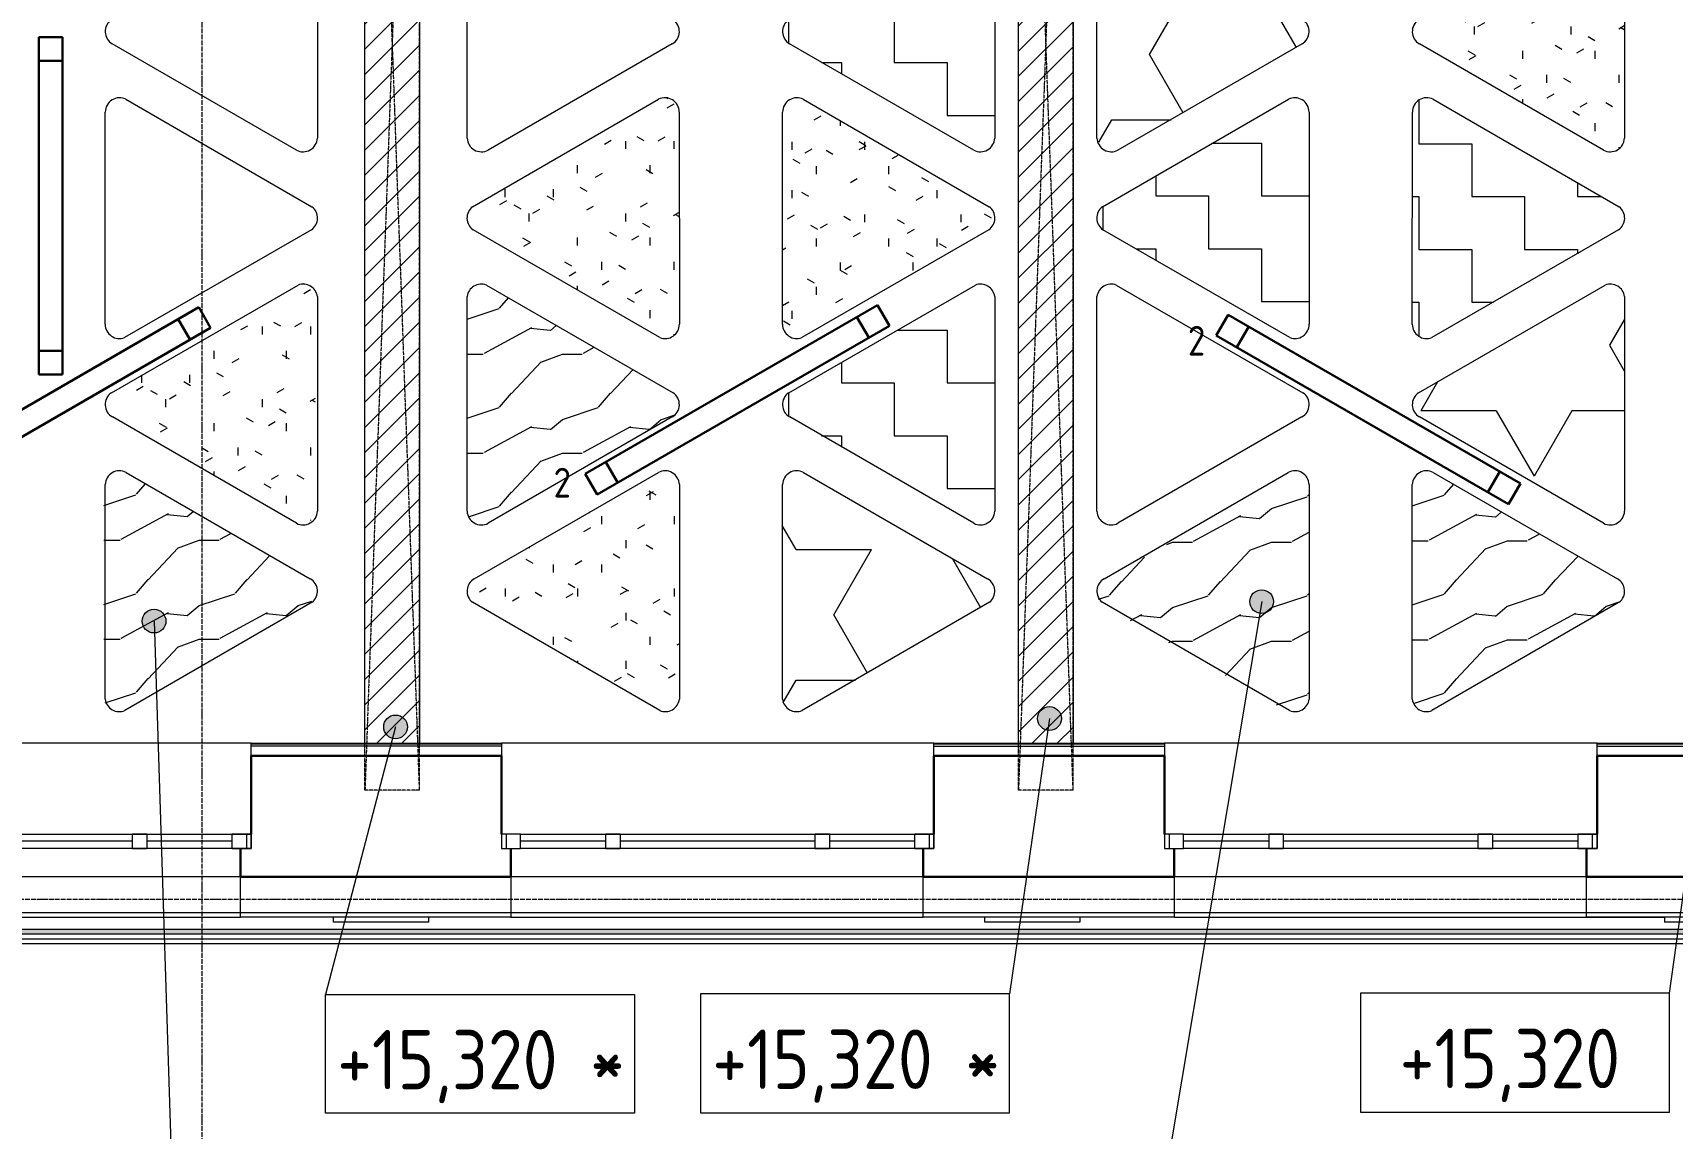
# Model space of a CAD drawing. Header units: millimetres. Extents: x -10051 to 73829, y -4843 to 44223.
# Drawn here: x 17337 to 24235, y 831 to 5440 of the extents above; entities that cross this region are included whole.
import ezdxf

# ---------------------------------------------------------------- set-up
doc = ezdxf.new("R2010")
doc.units = ezdxf.units.MM
doc.linetypes.add('ADSK_Линия сетки', pattern=[25, 20, -2.5, 0, -2.5])
doc.linetypes.add('ADSK_Штрихпунктирная 2 точки_ш15 п1_5 п1_5 п1_5', pattern=[19.5, 15, -1.5, 0, -1.5, 0, -1.5])
for name, color, linetype, lineweight in [('_ Окна', 7, 'Continuous', 9), ('Аннотация', 7, 'Continuous', 20), ('Окна', 7, 'Continuous', 9), ('Оси', 7, 'Continuous', 9), ('Отметки', 7, 'Continuous', 9), ('Потолки', 7, 'Continuous', 9), ('Потолки штриховка', 7, 'Continuous', 9), ('Стены наружные', 7, 'Continuous', 18), ('Стены несущие', 7, 'Continuous', 30), ('Стены отделка', 7, 'Continuous', 30), ('Стены штриховка', 7, 'Continuous', 9), ('Стены штриховка поверхности', 7, 'Continuous', 18)]:
    doc.layers.add(name, color=color, linetype=linetype, lineweight=lineweight)
doc.layers.add('Линии', color=7, linetype='Continuous', lineweight=9, true_color=0x00a600)
doc.styles.add('GOST Common_2', font='GOST_Common.ttf', dxfattribs={"width": 0.9, "height": 250})
doc.styles.add('GOST Common_4', font='GOST_Common.ttf', dxfattribs={"width": 0.9, "height": 200})

# ---------------------------------------------------------------- blocks, each defined once
blk = doc.blocks.new('окно трехпол с фрамугой - 1800 и 1820х2300_h___нов_ ок15_ С ПРИВОДОМ-V3-План потолков 4-го этажа')
at = {"layer": '_ Окна', "lineweight": 18}
for p, q in [((-910, 75), (-910, 135)), ((-910, 135), (-830, 135)), ((-830, 75), (-910, 75)), ((-830, 135), (-830, 75)), ((-470, 75), (-470, 135)), ((-470, 135), (-410, 135)), ((-410, 75), (-470, 75)), ((-410, 135), (-410, 75)), ((410, 75), (410, 135)), ((410, 135), (470, 135)), ((470, 75), (410, 75)), ((470, 135), (470, 75)), ((830, 135), (830, 75)), ((910, 135), (830, 135)), ((830, 75), (910, 75)), ((910, 75), (910, 135))]:
    blk.add_line(p, q, dxfattribs=at)
at = {"layer": '_ Окна'}
for p, q in [((-890, 75), (-890, 135)), ((-830, 105), (-470, 105)), ((-410, 105), (410, 105)), ((470, 105), (830, 105)), ((890, 75), (890, 135))]:
    blk.add_line(p, q, dxfattribs=at)
at = {"layer": 'Окна'}
for p, q in [((-910, 135), (-910, 75)), ((-830, 135), (-910, 135)), ((-910, 75), (-830, 75)), ((-830, 135), (-470, 135)), ((-470, 75), (-830, 75)), ((-410, 135), (-470, 135)), ((-470, 75), (-410, 75)), ((-410, 135), (410, 135)), ((410, 75), (-410, 75)), ((470, 135), (410, 135)), ((410, 75), (470, 75)), ((470, 135), (830, 135)), ((830, 75), (470, 75)), ((910, 135), (830, 135)), ((830, 75), (910, 75)), ((910, 75), (910, 135))]:
    blk.add_line(p, q, dxfattribs=at)
blk = doc.blocks.new('окно трехпол с фрамугой - 1800 и 1820х2300_h___нов_ ок15_ С ПРИВОДОМ-V4-План потолков 4-го этажа')
at = {"layer": '_ Окна', "lineweight": 18}
for p, q in [((-910, 75), (-910, 135)), ((-910, 135), (-830, 135)), ((-830, 75), (-910, 75)), ((-830, 135), (-830, 75)), ((-470, 75), (-470, 135)), ((-470, 135), (-410, 135)), ((-410, 75), (-470, 75)), ((-410, 135), (-410, 75)), ((410, 75), (410, 135)), ((410, 135), (470, 135)), ((470, 75), (410, 75)), ((470, 135), (470, 75)), ((830, 135), (830, 75)), ((910, 135), (830, 135)), ((830, 75), (910, 75)), ((910, 75), (910, 135))]:
    blk.add_line(p, q, dxfattribs=at)
at = {"layer": '_ Окна'}
for p, q in [((-890, 75), (-890, 135)), ((-830, 105), (-470, 105)), ((-410, 105), (410, 105)), ((470, 105), (830, 105)), ((890, 75), (890, 135))]:
    blk.add_line(p, q, dxfattribs=at)
at = {"layer": 'Окна'}
for p, q in [((-910, 135), (-910, 75)), ((-830, 135), (-910, 135)), ((-910, 75), (-830, 75)), ((-830, 135), (-470, 135)), ((-470, 75), (-830, 75)), ((-410, 135), (-470, 135)), ((-470, 75), (-410, 75)), ((-410, 135), (410, 135)), ((410, 75), (-410, 75)), ((470, 135), (410, 135)), ((410, 75), (470, 75)), ((470, 135), (830, 135)), ((830, 75), (470, 75)), ((910, 135), (830, 135)), ((830, 75), (910, 75)), ((910, 75), (910, 135))]:
    blk.add_line(p, q, dxfattribs=at)
blk = doc.blocks.new('окно трехпол с фрамугой - 1800 и 1820х2300_h___нов_ ок15_ С ПРИВОДОМ-V9-План потолков 4-го этажа')
at = {"layer": '_ Окна', "lineweight": 18}
for p, q in [((-910, 75), (-910, 135)), ((-910, 135), (-830, 135)), ((-830, 75), (-910, 75)), ((-830, 135), (-830, 75)), ((-470, 75), (-470, 135)), ((-470, 135), (-410, 135)), ((-410, 75), (-470, 75)), ((-410, 135), (-410, 75)), ((410, 75), (410, 135)), ((410, 135), (470, 135)), ((470, 75), (410, 75)), ((470, 135), (470, 75)), ((830, 135), (830, 75)), ((910, 135), (830, 135)), ((830, 75), (910, 75)), ((910, 75), (910, 135))]:
    blk.add_line(p, q, dxfattribs=at)
at = {"layer": '_ Окна'}
for p, q in [((-890, 75), (-890, 135)), ((-830, 105), (-470, 105)), ((-410, 105), (410, 105)), ((470, 105), (830, 105)), ((890, 75), (890, 135))]:
    blk.add_line(p, q, dxfattribs=at)
at = {"layer": 'Окна'}
for p, q in [((-910, 135), (-910, 75)), ((-830, 135), (-910, 135)), ((-910, 75), (-830, 75)), ((-830, 135), (-470, 135)), ((-470, 75), (-830, 75)), ((-410, 135), (-470, 135)), ((-470, 75), (-410, 75)), ((-410, 135), (410, 135)), ((410, 75), (-410, 75)), ((470, 135), (410, 135)), ((410, 75), (470, 75)), ((470, 135), (830, 135)), ((830, 75), (470, 75)), ((910, 135), (830, 135)), ((830, 75), (910, 75)), ((910, 75), (910, 135))]:
    blk.add_line(p, q, dxfattribs=at)
blk = doc.blocks.new('Высотные отметки - Рамка-12095-План потолков 4-го этажа')
at = {"layer": 'Аннотация'}
for p, q in [((-6.5, 0), (-6.5, 5)), ((-6.5, 5), (6.5, 5)), ((6.5, 5), (6.5, 0)), ((6.5, 0), (-6.5, 0))]:
    blk.add_line(p, q, dxfattribs=at)

msp = doc.modelspace()

# ---------------------------------------------------------------- hatches: boundary and pattern name
at = {"layer": 'Отметки'}
h = msp.add_hatch(color=256, dxfattribs=at)
edge = h.paths.add_edge_path()
edge.add_arc((22508.019, 3046.353), 50, 0, 360)
h = msp.add_hatch(color=256, dxfattribs=at)
edge = h.paths.add_edge_path()
edge.add_arc((17847.385, 2964.448), 50, 0, 360)
h = msp.add_hatch(color=256, dxfattribs=at)
edge = h.paths.add_edge_path()
edge.add_arc((18863.776, 2519.223), 50, 0, 360)
h = msp.add_hatch(color=256, dxfattribs=at)
edge = h.paths.add_edge_path()
edge.add_arc((21615.283, 2554.539), 50, 0, 360)
at = {"layer": 'Потолки штриховка', "lineweight": 18, "true_color": 0x787878}
h = msp.add_hatch(dxfattribs=at)
h.set_pattern_fill('FP_47', color=8, style=0, pattern_type=2)
h.set_pattern_definition([(45, (0, 0), (-53.03301, 53.03301), [])])
h.paths.add_polyline_path([(32890.5, 2450.232), (32890.5, 6647.262), (32734.835, 6647.262), (32735.232, 2450.232), (32886.9, 2450.232)])
h.paths.add_polyline_path([(32892.5, 2448.232), (32890.5, 2450.232), (32890.5, 2448.232)])
h.paths.add_polyline_path([(30046.961, 2450.232), (30114.835, 2450.232), (30114.835, 8393.238), (29884.835, 8393.238), (29885.299, 2450.232)])
h.paths.add_polyline_path([(27134.835, 2450.232), (27364.835, 2450.232), (27364.835, 8230.781), (27134.835, 8230.781), (27134.835, 2477.583)])
h.paths.add_polyline_path([(24514.835, 2450.232), (24514.835, 8393.238), (24284.835, 8393.238), (24284.835, 2450.232), (24514.372, 2450.232)])
h.paths.add_polyline_path([(21485.312, 2450.232), (21714.835, 2450.232), (21714.359, 8220.788), (21484.835, 8220.788), (21484.835, 2450.232)])
h.paths.add_polyline_path([(18735.299, 2450.232), (18964.835, 2450.232), (18964.835, 8393.238), (18734.835, 8393.238), (18734.835, 2450.232)])
h.paths.add_polyline_path([(32892.5, 6647.262), (32892.5, 6649.262), (32890.5, 6647.262)])
h.paths.add_polyline_path([(32891.847, 6759.262), (32902.5, 6759.262), (32902.5, 7509.262), (32734.835, 7509.262), (32734.835, 6759.262), (32877.703, 6759.262)])
at = {"layer": 'Потолки штриховка', "lineweight": 18}
h = msp.add_hatch(dxfattribs=at)
h.set_pattern_fill('FP_108', color=256, angle=-90, style=0, pattern_type=2)
h.set_pattern_definition([(270, (-9931.18, 58209.4), (222.25, -222.25), [222.25, -222.25]), (360, (-9931.18, 57987.15), (222.25, 222.25), [222.25, -222.25])])
h.paths.add_polyline_path([(20491.276, 5451.05), (20491.349, 5437.047), (20494.665, 5423.443), (20501.044, 5410.978), (20510.139, 5400.332), (20521.454, 5392.083), (21293.675, 4945.846), (21308.182, 4940.012), (21323.701, 4938.11), (21339.188, 4940.268), (21355.031, 4947.453), (21365.954, 4955.919), (21375.43, 4968.356), (21381.384, 4982.814), (21383.414, 4998.317), (21383.597, 5890.353), (21381.602, 5905.698), (21375.747, 5920.022), (21366.424, 5932.373), (21351.658, 5943.044), (21336.168, 5948.628), (21324.735, 5950.335), (21309.354, 5948.628), (21294.922, 5943.044), (20520.883, 5496.326), (20509.682, 5487.959), (20500.699, 5477.218), (20494.45, 5464.687)])
h = msp.add_hatch(dxfattribs=at)
h.set_pattern_fill('STARS', color=256, scale=100, style=0)
h.set_pattern_definition([(360, (-8602.9, 58966.2), (1e-13, 549.926), [317.5, -317.5]), (60, (-8602.9, 58966.2), (-476.25, 274.963), [317.5, -317.5]), (120, (-8444.16, 59241.2), (-476.25, -274.963), [317.5, -317.5])])
h.paths.add_polyline_path([(21818.881, 4999.7), (21820.51, 4985.822), (21825.313, 4972.7), (21833.03, 4961.05), (21843.238, 4951.508), (21855.381, 4944.594), (21868.796, 4940.686), (21886.449, 4940.686), (21896.488, 4942.561), (21909.254, 4948.242), (22683.306, 5394.828), (22695.288, 5404.4), (22704.44, 5416.669), (22710.194, 5430.884), (22711.872, 5448.309), (22710.194, 5461.318), (22704.452, 5475.52), (22695.271, 5487.829), (22683.306, 5497.386), (21907.823, 5944.937), (21893.39, 5950.509), (21878.013, 5952.205), (21862.713, 5949.914), (21848.507, 5943.786), (21836.341, 5934.23), (21827.022, 5921.88), (21821.171, 5907.558), (21819.177, 5892.217), (21819.051, 5512.892)])
h = msp.add_hatch(dxfattribs=at)
h.set_pattern_fill('FP_85', color=256, angle=-90, style=0, pattern_type=2)
h.set_pattern_definition([(270, (-7281.62, 56672), (101.6, -406.4), [33.528, -271.272, 33.528, -271.272, -1625.6]), (270, (-7281.62, 56672), (101.6, -406.4), [-609.6, 33.528, -576.072, 33.528, -271.272, -711.2]), (270, (-7281.62, 56672), (101.6, -406.4), [-1524, 33.528, -169.672, 33.528, -474.472]), (30, (-7230.82, 56519.6), (301.15272, 291.18818), [33.528, -271.272, 33.528, -271.272, -1625.6]), (30, (-7230.82, 56519.6), (301.15272, 291.18818), [-609.6, 33.528, -576.072, 33.528, -271.272, -711.2]), (30, (-7230.82, 56519.6), (301.15272, 291.18818), [-1524, 33.528, -169.672, 33.528, -474.472]), (150, (-7027.62, 56468.8), (-402.75272, 115.21182), [33.528, -271.272, 33.528, -271.272, -1625.6]), (150, (-7027.62, 56468.8), (-402.75272, 115.21182), [-609.6, 33.528, -576.072, 33.528, -271.272, -711.2]), (150, (-7027.62, 56468.8), (-402.75272, 115.21182), [-1524, 33.528, -169.672, 33.528, -474.472])])
h.paths.add_polyline_path([(23140.832, 5453.346), (23140.905, 5439.344), (23144.222, 5425.74), (23150.601, 5413.275), (23159.696, 5402.628), (23171.01, 5394.379), (23943.232, 4948.142), (23957.738, 4942.308), (23973.258, 4940.406), (23988.744, 4942.564), (24004.588, 4949.749), (24015.511, 4958.215), (24024.987, 4970.652), (24030.94, 4985.11), (24032.97, 5000.614), (24033.154, 5892.649), (24031.158, 5907.994), (24025.304, 5922.319), (24015.98, 5934.669), (24001.215, 5945.341), (23985.725, 5950.925), (23974.291, 5952.631), (23958.911, 5950.925), (23944.479, 5945.341), (23170.458, 5498.636), (23159.239, 5490.256), (23150.255, 5479.515), (23144.006, 5466.984), (23140.905, 5453.66)])
h = msp.add_hatch(dxfattribs=at)
h.set_pattern_fill('FP_85', color=256, angle=-90, style=0, pattern_type=2)
h.set_pattern_definition([(270, (-11258.52, 55885.82), (101.6, -406.4), [33.528, -271.272, 33.528, -271.272, -1625.6]), (270, (-11258.52, 55885.82), (101.6, -406.4), [-609.6, 33.528, -576.072, 33.528, -271.272, -711.2]), (270, (-11258.52, 55885.82), (101.6, -406.4), [-1524, 33.528, -169.672, 33.528, -474.472]), (30, (-11207.72, 55733.42), (301.15272, 291.18818), [33.528, -271.272, 33.528, -271.272, -1625.6]), (30, (-11207.72, 55733.42), (301.15272, 291.18818), [-609.6, 33.528, -576.072, 33.528, -271.272, -711.2]), (30, (-11207.72, 55733.42), (301.15272, 291.18818), [-1524, 33.528, -169.672, 33.528, -474.472]), (150, (-11004.52, 55682.62), (-402.75272, 115.21182), [33.528, -271.272, 33.528, -271.272, -1625.6]), (150, (-11004.52, 55682.62), (-402.75272, 115.21182), [-609.6, 33.528, -576.072, 33.528, -271.272, -711.2]), (150, (-11004.52, 55682.62), (-402.75272, 115.21182), [-1524, 33.528, -169.672, 33.528, -474.472])])
h.paths.add_polyline_path([(19163.931, 4667.164), (19164.004, 4653.162), (19167.321, 4639.558), (19173.7, 4627.093), (19182.795, 4616.446), (19194.11, 4608.197), (19966.331, 4161.96), (19980.838, 4156.126), (19996.357, 4154.224), (20011.843, 4156.382), (20027.687, 4163.567), (20038.61, 4172.033), (20048.086, 4184.47), (20054.04, 4198.928), (20056.07, 4214.432), (20056.253, 5106.467), (20054.257, 5121.812), (20048.403, 5136.137), (20039.079, 5148.487), (20024.314, 5159.159), (20008.824, 5164.743), (19997.39, 5166.449), (19982.01, 5164.743), (19967.578, 5159.159), (19193.558, 4712.454), (19182.338, 4704.074), (19173.355, 4693.333), (19167.106, 4680.802), (19164.004, 4667.478)])
h = msp.add_hatch(dxfattribs=at)
h.set_pattern_fill('FP_85', color=256, angle=-90, style=0, pattern_type=2)
h.set_pattern_definition([(270, (-11371.07, 55882.04), (101.6, -406.4), [33.528, -271.272, 33.528, -271.272, -1625.6]), (270, (-11371.07, 55882.04), (101.6, -406.4), [-609.6, 33.528, -576.072, 33.528, -271.272, -711.2]), (270, (-11371.07, 55882.04), (101.6, -406.4), [-1524, 33.528, -169.672, 33.528, -474.472]), (30, (-11320.27, 55729.64), (301.15272, 291.18818), [33.528, -271.272, 33.528, -271.272, -1625.6]), (30, (-11320.27, 55729.64), (301.15272, 291.18818), [-609.6, 33.528, -576.072, 33.528, -271.272, -711.2]), (30, (-11320.27, 55729.64), (301.15272, 291.18818), [-1524, 33.528, -169.672, 33.528, -474.472]), (150, (-11117.07, 55678.84), (-402.75272, 115.21182), [33.528, -271.272, 33.528, -271.272, -1625.6]), (150, (-11117.07, 55678.84), (-402.75272, 115.21182), [-609.6, 33.528, -576.072, 33.528, -271.272, -711.2]), (150, (-11117.07, 55678.84), (-402.75272, 115.21182), [-1524, 33.528, -169.672, 33.528, -474.472])])
h.paths.add_polyline_path([(21383.919, 4663.388), (21383.846, 4649.385), (21380.529, 4635.781), (21374.15, 4623.316), (21365.055, 4612.67), (21353.74, 4604.421), (20581.519, 4158.184), (20567.012, 4152.35), (20551.493, 4150.448), (20536.007, 4152.606), (20520.163, 4159.791), (20509.24, 4168.257), (20499.764, 4180.694), (20493.81, 4195.152), (20491.78, 4210.655), (20491.597, 5102.691), (20493.592, 5118.036), (20499.447, 5132.36), (20508.77, 5144.711), (20523.536, 5155.383), (20539.026, 5160.966), (20550.46, 5162.673), (20565.84, 5160.966), (20580.272, 5155.383), (21354.292, 4708.678), (21365.512, 4700.297), (21374.495, 4689.556), (21380.744, 4677.026), (21383.846, 4663.701)])
h = msp.add_hatch(dxfattribs=at)
h.set_pattern_fill('FP_108', color=256, angle=-90, style=0, pattern_type=2)
h.set_pattern_definition([(270, (-8608.1, 57426.2), (222.25, -222.25), [222.25, -222.25]), (360, (-8608.1, 57203.96), (222.25, 222.25), [222.25, -222.25])])
h.paths.add_polyline_path([(21814.358, 4667.86), (21814.431, 4653.858), (21817.747, 4640.254), (21824.127, 4627.789), (21833.221, 4617.142), (21844.536, 4608.893), (22616.758, 4162.656), (22631.264, 4156.822), (22646.784, 4154.92), (22662.27, 4157.078), (22678.113, 4164.263), (22689.037, 4172.729), (22698.512, 4185.166), (22704.466, 4199.624), (22706.496, 4215.127), (22706.68, 5107.163), (22704.684, 5122.508), (22698.83, 5136.833), (22689.506, 5149.183), (22674.741, 5159.855), (22659.251, 5165.439), (22647.817, 5167.145), (22632.437, 5165.439), (22618.005, 5159.855), (21843.965, 4713.136), (21832.764, 4704.77), (21823.781, 4694.028), (21817.532, 4681.498)])
h = msp.add_hatch(dxfattribs=at)
h.set_pattern_fill('FP_108', color=256, angle=-90, style=0, pattern_type=2)
h.set_pattern_definition([(270, (-8612.02, 57423.6), (222.25, -222.25), [222.25, -222.25]), (360, (-8612.02, 57201.34), (222.25, 222.25), [222.25, -222.25])])
h.paths.add_polyline_path([(24033.642, 4665.245), (24033.569, 4651.243), (24030.252, 4637.639), (24023.873, 4625.174), (24014.778, 4614.527), (24003.463, 4606.278), (23231.242, 4160.041), (23216.735, 4154.207), (23201.216, 4152.305), (23185.73, 4154.463), (23169.886, 4161.649), (23158.963, 4170.114), (23149.487, 4182.552), (23143.533, 4197.01), (23141.503, 4212.513), (23141.32, 5104.548), (23143.315, 5119.894), (23149.17, 5134.218), (23158.493, 5146.568), (23173.259, 5157.24), (23188.749, 5162.824), (23200.183, 5164.53), (23215.563, 5162.824), (23229.995, 5157.24), (24004.034, 4710.521), (24015.235, 4702.155), (24024.218, 4691.414), (24030.467, 4678.883)])
h = msp.add_hatch(dxfattribs=at)
h.set_pattern_fill('FP_85', color=256, angle=-90, style=0, pattern_type=2)
h.set_pattern_definition([(270, (-12787.73, 55104.77), (101.6, -406.4), [33.528, -271.272, 33.528, -271.272, -1625.6]), (270, (-12787.73, 55104.77), (101.6, -406.4), [-609.6, 33.528, -576.072, 33.528, -271.272, -711.2]), (270, (-12787.73, 55104.77), (101.6, -406.4), [-1524, 33.528, -169.672, 33.528, -474.472]), (30, (-12736.93, 54952.37), (301.15272, 291.18818), [33.528, -271.272, 33.528, -271.272, -1625.6]), (30, (-12736.93, 54952.37), (301.15272, 291.18818), [-609.6, 33.528, -576.072, 33.528, -271.272, -711.2]), (30, (-12736.93, 54952.37), (301.15272, 291.18818), [-1524, 33.528, -169.672, 33.528, -474.472]), (150, (-12533.73, 54901.57), (-402.75272, 115.21182), [33.528, -271.272, 33.528, -271.272, -1625.6]), (150, (-12533.73, 54901.57), (-402.75272, 115.21182), [-609.6, 33.528, -576.072, 33.528, -271.272, -711.2]), (150, (-12533.73, 54901.57), (-402.75272, 115.21182), [-1524, 33.528, -169.672, 33.528, -474.472])])
h.paths.add_polyline_path([(17634.728, 3886.116), (17634.801, 3872.114), (17638.118, 3858.51), (17644.497, 3846.045), (17653.592, 3835.398), (17664.907, 3827.149), (18437.128, 3380.912), (18451.635, 3375.078), (18467.154, 3373.176), (18482.64, 3375.334), (18498.484, 3382.52), (18509.407, 3390.985), (18518.883, 3403.423), (18524.837, 3417.881), (18526.867, 3433.384), (18527.05, 4325.419), (18525.055, 4340.765), (18519.2, 4355.089), (18509.877, 4367.439), (18495.111, 4378.111), (18479.621, 4383.695), (18468.187, 4385.402), (18452.807, 4383.695), (18438.375, 4378.111), (17664.355, 3931.407), (17653.135, 3923.026), (17644.152, 3912.285), (17637.903, 3899.754), (17634.801, 3886.43)])
h = msp.add_hatch(dxfattribs=at)
h.set_pattern_fill('FP_107', color=256, angle=-90, style=0, pattern_type=2)
h.set_pattern_definition([(18.435, (-11257.2, 54207.16), (832.99954, 416.50086), [158.051, -1159.038]), (49.399, (-11107.26, 54257.137), (2082.486787, 2499.010644), [76.799, -3763.143]), (46.848, (-11057.28, 53898.947), (5830.957739, 6247.5402574), [182.691, -8951.868]), (19.983, (-10932.33, 54032.227), (3332.002656, 1249.49393), [97.5, -4777.508]), (360, (-11257.2, 54065.55), (416.5, 416.5), [83.3, -333.2]), (28.443, (-11173.9, 54065.547), (-5414.4962996, -2915.5071394), [227.365, -11140.87]), (354.289, (-10973.98, 54173.837), (-3748.496867, 416.5263), [83.716, -4102.058]), (39.806, (-10890.68, 54165.507), (-2082.48651, -1666.01521), [65.059, -3187.91])])
h.paths.add_polyline_path([(19164.882, 3588.786), (19164.882, 3428.663), (19166.519, 3414.743), (19171.341, 3401.583), (19179.084, 3389.9), (19189.327, 3380.333), (19201.51, 3373.403), (19214.968, 3369.488), (19228.967, 3368.802), (19247.273, 3373.403), (19255.545, 3377.09), (20027.85, 3822.807), (20040.234, 3832.363), (20049.727, 3844.796), (20055.684, 3859.26), (20057.699, 3874.773), (20055.636, 3890.279), (20049.635, 3904.725), (20040.104, 3917.128), (20027.691, 3926.647), (19253.528, 4373.606), (19239.096, 4379.178), (19223.718, 4380.875), (19208.418, 4378.583), (19194.213, 4372.455), (19182.046, 4362.899), (19172.728, 4350.55), (19166.877, 4336.228), (19164.882, 4320.886), (19164.882, 3875.474)])
h = msp.add_hatch(dxfattribs=at)
h.set_pattern_fill('FP_108', color=256, angle=-90, style=0, pattern_type=2)
h.set_pattern_definition([(270, (-9931.18, 56639.43), (222.25, -222.25), [222.25, -222.25]), (360, (-9931.18, 56417.18), (222.25, 222.25), [222.25, -222.25])])
h.paths.add_polyline_path([(20491.276, 3881.078), (20491.349, 3867.076), (20494.665, 3853.472), (20501.044, 3841.007), (20510.139, 3830.36), (20521.454, 3822.112), (21293.675, 3375.875), (21308.182, 3370.041), (21323.701, 3368.138), (21339.188, 3370.297), (21355.031, 3377.482), (21365.954, 3385.948), (21375.43, 3398.385), (21381.384, 3412.843), (21383.414, 3428.346), (21383.597, 4320.382), (21381.602, 4335.727), (21375.747, 4350.051), (21366.424, 4362.402), (21351.658, 4373.073), (21336.168, 4378.657), (21324.735, 4380.364), (21309.354, 4378.657), (21294.922, 4373.073), (20520.883, 3926.355), (20509.682, 3917.988), (20500.699, 3907.247), (20494.45, 3894.716)])
h = msp.add_hatch(dxfattribs=at)
h.set_pattern_fill('STARS', color=256, scale=100, angle=180, style=0)
h.paths.add_polyline_path([(23141.246, 3881.106), (23141.319, 3867.103), (23144.636, 3853.499), (23151.015, 3841.034), (23160.11, 3830.388), (23171.425, 3822.139), (23943.646, 3375.902), (23958.153, 3370.068), (23973.672, 3368.166), (23989.158, 3370.324), (24003.681, 3376.486), (24015.925, 3385.975), (24025.401, 3398.412), (24031.354, 3412.87), (24033.385, 3428.373), (24033.568, 4320.409), (24031.572, 4335.754), (24025.718, 4350.078), (24016.394, 4362.429), (24001.629, 4373.101), (23986.139, 4378.684), (23974.705, 4380.391), (23959.325, 4378.684), (23944.893, 4373.101), (23170.873, 3926.396), (23159.653, 3918.015), (23150.67, 3907.274), (23144.421, 3894.744)])
h = msp.add_hatch(dxfattribs=at)
h.set_pattern_fill('FP_107', color=256, angle=-90, style=0, pattern_type=2)
h.set_pattern_definition([(18.435, (-12785.72, 53423.92), (832.99954, 416.50086), [158.051, -1159.038]), (49.399, (-12635.78, 53473.9), (2082.486787, 2499.010644), [76.799, -3763.143]), (46.848, (-12585.801, 53115.712), (5830.957739, 6247.5402574), [182.691, -8951.868]), (19.983, (-12460.85, 53248.99), (3332.002656, 1249.49393), [97.5, -4777.508]), (360, (-12785.72, 53282.3), (416.5, 416.5), [83.3, -333.2]), (28.443, (-12702.421, 53282.312), (-5414.4962996, -2915.5071394), [227.365, -11140.87]), (354.289, (-12502.5, 53390.6), (-3748.496867, 416.5263), [83.716, -4102.058]), (39.806, (-12419.2, 53382.27), (-2082.48651, -1666.01521), [65.059, -3187.91])])
h.paths.add_polyline_path([(17636.361, 2805.551), (17636.361, 2645.428), (17637.998, 2631.508), (17642.82, 2618.348), (17650.563, 2606.665), (17660.806, 2597.098), (17672.988, 2590.168), (17686.447, 2586.253), (17700.446, 2585.567), (17718.752, 2590.168), (17727.023, 2593.855), (18499.329, 3039.572), (18511.713, 3049.128), (18521.206, 3061.561), (18527.163, 3076.026), (18529.178, 3091.538), (18527.115, 3107.044), (18521.114, 3121.49), (18511.583, 3133.893), (18499.169, 3143.412), (17725.007, 3590.372), (17710.574, 3595.944), (17695.197, 3597.64), (17679.897, 3595.348), (17665.691, 3589.221), (17653.525, 3579.664), (17644.207, 3567.315), (17638.356, 3552.993), (17636.361, 3537.651), (17636.361, 3092.239)])
h = msp.add_hatch(dxfattribs=at)
h.set_pattern_fill('FP_109', color=256, angle=-90, style=0, pattern_type=2)
h.set_pattern_definition([(270, (-11257.68, 57355.59), (101.6, -406.4), [33.528, -271.272, 33.528, -271.272, -1625.6]), (270, (-11257.68, 57355.59), (101.6, -406.4), [-609.6, 33.528, -576.072, 33.528, -271.272, -711.2]), (270, (-11257.68, 57355.59), (101.6, -406.4), [-1524, 33.528, -169.672, 33.528, -474.472]), (30, (-11206.88, 57203.19), (301.15272, 291.18818), [33.528, -271.272, 33.528, -271.272, -1625.6]), (30, (-11206.88, 57203.19), (301.15272, 291.18818), [-609.6, 33.528, -576.072, 33.528, -271.272, -711.2]), (30, (-11206.88, 57203.19), (301.15272, 291.18818), [-1524, 33.528, -169.672, 33.528, -474.472]), (150, (-11003.68, 57152.39), (-402.75272, 115.21182), [33.528, -271.272, 33.528, -271.272, -1625.6]), (150, (-11003.68, 57152.39), (-402.75272, 115.21182), [-609.6, 33.528, -576.072, 33.528, -271.272, -711.2]), (150, (-11003.68, 57152.39), (-402.75272, 115.21182), [-1524, 33.528, -169.672, 33.528, -474.472])])
h.paths.add_polyline_path([(19164.773, 3097.548), (19164.847, 3083.546), (19168.163, 3069.942), (19174.542, 3057.477), (19183.637, 3046.83), (19194.952, 3038.581), (19972.622, 2590.153), (19981.68, 2586.51), (19997.199, 2584.608), (20012.685, 2586.767), (20027.094, 2592.839), (20039.452, 2602.417), (20048.928, 2614.855), (20054.882, 2629.313), (20056.913, 2651.684), (20057.095, 3536.851), (20055.1, 3552.197), (20049.245, 3566.521), (20039.922, 3578.872), (20025.156, 3589.543), (20009.666, 3595.127), (19998.232, 3596.834), (19982.852, 3595.127), (19968.42, 3589.543), (19194.381, 3142.825), (19183.18, 3134.458), (19174.197, 3123.717), (19167.948, 3111.186)])
h = msp.add_hatch(dxfattribs=at)
h.set_pattern_fill('STARS', color=256, scale=100, style=0)
h.set_pattern_definition([(360, (-9931.3, 56608.5), (1e-13, 549.926), [317.5, -317.5]), (60, (-9931.3, 56608.5), (-476.25, 274.963), [317.5, -317.5]), (120, (-9772.54, 56883.5), (-476.25, -274.963), [317.5, -317.5])])
h.paths.add_polyline_path([(20490.491, 2642.001), (20492.12, 2628.123), (20496.924, 2615.002), (20504.64, 2603.352), (20514.848, 2593.81), (20526.991, 2586.896), (20540.406, 2582.987), (20558.06, 2582.987), (20568.098, 2584.862), (20580.864, 2590.544), (21354.916, 3037.129), (21366.898, 3046.701), (21376.051, 3058.971), (21381.805, 3073.186), (21383.482, 3090.611), (21381.805, 3103.62), (21376.062, 3117.822), (21366.881, 3130.13), (21354.916, 3139.688), (20579.433, 3587.238), (20565.001, 3592.81), (20549.623, 3594.507), (20534.323, 3592.215), (20520.118, 3586.087), (20507.951, 3576.531), (20498.633, 3564.182), (20492.782, 3549.86), (20490.787, 3534.518), (20490.661, 3155.193)])
h = msp.add_hatch(dxfattribs=at)
h.set_pattern_fill('FP_107', color=256, angle=-90, style=0, pattern_type=2)
h.set_pattern_definition([(18.435, (-9939.87, 53415.5), (832.99954, 416.50086), [158.051, -1159.038]), (49.399, (-9789.933, 53465.48), (2082.486787, 2499.010644), [76.799, -3763.143]), (46.848, (-9739.953, 53107.288), (5830.957739, 6247.5402574), [182.691, -8951.868]), (19.983, (-9615.003, 53240.57), (3332.002656, 1249.49393), [97.5, -4777.508]), (360, (-9939.87, 53273.9), (416.5, 416.5), [83.3, -333.2]), (28.443, (-9856.573, 53273.888), (-5414.4962996, -2915.5071394), [227.365, -11140.87]), (354.289, (-9656.653, 53382.18), (-3748.496867, 416.5263), [83.716, -4102.058]), (39.806, (-9573.353, 53373.85), (-2082.48651, -1666.01521), [65.059, -3187.91])])
h.paths.add_polyline_path([(22707.447, 2797.128), (22707.447, 2637.005), (22705.81, 2623.085), (22700.988, 2609.925), (22693.244, 2598.242), (22683.002, 2588.675), (22670.819, 2581.744), (22657.361, 2577.83), (22643.362, 2577.144), (22625.056, 2581.744), (22616.784, 2585.431), (21844.479, 3031.148), (21832.095, 3040.705), (21822.602, 3053.138), (21816.645, 3067.602), (21814.63, 3083.114), (21816.693, 3098.621), (21822.694, 3113.066), (21832.225, 3125.47), (21844.638, 3134.988), (22618.801, 3581.948), (22633.233, 3587.52), (22648.611, 3589.217), (22663.911, 3586.925), (22678.116, 3580.797), (22690.283, 3571.241), (22699.601, 3558.891), (22705.452, 3544.57), (22707.447, 3529.228), (22707.447, 3083.815)])
h = msp.add_hatch(dxfattribs=at)
h.set_pattern_fill('FP_107', color=256, angle=-90, style=0, pattern_type=2)
h.set_pattern_definition([(18.435, (-7281.21, 53421.69), (832.99954, 416.50086), [158.051, -1159.038]), (49.399, (-7131.273, 53471.666), (2082.486787, 2499.010644), [76.799, -3763.143]), (46.848, (-7081.293, 53113.476), (5830.957739, 6247.5402574), [182.691, -8951.868]), (19.983, (-6956.343, 53246.756), (3332.002656, 1249.49393), [97.5, -4777.508]), (360, (-7281.2, 53280.08), (416.5, 416.5), [83.3, -333.2]), (28.443, (-7197.913, 53280.076), (-5414.4962996, -2915.5071394), [227.365, -11140.87]), (354.289, (-6997.993, 53388.366), (-3748.496867, 416.5263), [83.716, -4102.058]), (39.806, (-6914.69, 53380.036), (-2082.48651, -1666.01521), [65.059, -3187.91])])
h.paths.add_polyline_path([(23140.869, 2803.315), (23140.869, 2643.192), (23142.506, 2629.273), (23147.328, 2616.112), (23155.072, 2604.43), (23165.314, 2594.862), (23177.497, 2587.932), (23190.955, 2584.017), (23204.954, 2583.332), (23223.261, 2587.932), (23231.532, 2591.619), (24003.838, 3037.336), (24016.222, 3046.893), (24025.715, 3059.326), (24031.671, 3073.79), (24033.686, 3089.302), (24031.623, 3104.808), (24025.622, 3119.254), (24016.091, 3131.658), (24003.678, 3141.176), (23229.515, 3588.136), (23215.083, 3593.708), (23199.705, 3595.404), (23184.405, 3593.113), (23170.2, 3586.985), (23158.033, 3577.428), (23148.715, 3565.079), (23142.864, 3550.757), (23140.869, 3535.416), (23140.869, 3090.003)])
at = {"layer": 'Стены штриховка поверхности', "true_color": 0xcacbcc}
msp.add_hatch(color=9, dxfattribs=at).paths.add_polyline_path([(7898.134, 1648.232), (41279.839, 1648.232), (41279.839, 1668.232), (7898.134, 1668.232)])

# ---------------------------------------------------------------- linework, layer by layer
at = {"layer": 'Линии', "color": 7, "linetype": 'ADSK_Штрихпунктирная 2 точки_ш15 п1_5 п1_5 п1_5'}
for p, q in [((18734.835, 2253.428), (18734.835, 8565.209)), ((18964.835, 8565.209), (18734.835, 2253.428)), ((18964.835, 2253.428), (18734.835, 8565.209)), ((18964.835, 2253.428), (18964.835, 8565.209)), ((21484.835, 2253.428), (21484.835, 8565.209)), ((21714.835, 8565.209), (21484.835, 2253.428)), ((21714.835, 2253.428), (21484.835, 8565.209)), ((21714.835, 2253.428), (21714.835, 8565.209)), ((18964.835, 2253.428), (18734.835, 2253.428)), ((21714.835, 2253.428), (21484.835, 2253.428))]:
    msp.add_line(p, q, dxfattribs=at)
at = {"layer": 'Линии', "color": 5, "lineweight": 30, "true_color": 0x0000ff}
for p, q in [((17462.673, 5421.412), (17362.673, 5421.412)), ((17362.673, 5421.412), (17362.673, 4001.412)), ((17462.673, 4001.412), (17462.673, 5421.412)), ((17462.673, 5321.412), (17362.673, 5321.412)), ((16805.891, 3574.759), (18035.527, 4284.967)), ((18035.527, 4284.967), (18085.542, 4198.373)), ((19661.92, 3583.458), (20891.556, 4293.666)), ((20891.556, 4293.666), (20941.57, 4207.072)), ((17948.933, 4234.953), (17998.948, 4148.358)), ((20804.961, 4243.651), (20854.976, 4157.057)), ((18085.542, 4198.373), (16855.906, 3488.165)), ((20941.57, 4207.072), (19711.934, 3496.864)), ((17362.673, 4101.412), (17462.673, 4101.412)), ((17362.673, 4001.412), (17462.673, 4001.412)), ((19798.528, 3546.878), (19748.514, 3633.473)), ((19711.934, 3496.864), (19661.92, 3583.458))]:
    msp.add_line(p, q, dxfattribs=at)
at = {"layer": 'Линии', "color": 1, "lineweight": 30, "true_color": 0xff0000}
for p, q in [((22316.924, 4166.721), (22366.909, 4253.332)), ((22366.909, 4253.332), (23596.785, 3543.54)), ((23546.8, 3456.929), (22316.924, 4166.721)), ((22403.535, 4116.736), (22453.52, 4203.347)), ((23510.174, 3593.525), (23460.189, 3506.914)), ((23596.785, 3543.54), (23546.8, 3456.929))]:
    msp.add_line(p, q, dxfattribs=at)
at = {"layer": 'Оси', "linetype": 'ADSK_Линия сетки'}
for p, q in [((18049.565, -3698.875), (18049.565, 14352.581)), ((-9251.096, 1795), (42920.584, 1795))]:
    msp.add_line(p, q, dxfattribs=at)
at = {"layer": 'Отметки', "lineweight": 20}
for p, q in [((22508.019, 3046.353), (22124.616, 752.757)), ((17847.385, 2964.448), (17918.373, 762.593)), ((21615.283, 2554.539), (21446.851, 1395.539)), ((24386.11, 2573.005), (24222.342, 1398.717)), ((18863.776, 2519.223), (18569.177, 1393.698)), ((18569.177, 1393.698), (19218.931, 1393.698)), ((21446.851, 1395.539), (20797.436, 1395.539)), ((24222.342, 1398.717), (23574.026, 1398.717))]:
    msp.add_line(p, q, dxfattribs=at)
at = {"layer": 'Отметки'}
for centre in [(22508.019, 3046.353), (17847.385, 2964.448), (18863.776, 2519.223), (21615.283, 2554.539)]:
    msp.add_circle(centre, 50, dxfattribs=at)
at = {"layer": 'Потолки'}
for p, q in [((18734.835, 2450.232), (18734.835, 8393.238)), ((18964.835, 8393.238), (18964.835, 2450.232)), ((21484.835, 2450.232), (21484.835, 8220.788)), ((21714.835, 8220.788), (21714.835, 2450.232)), ((18534.715, 5899.758), (18534.716, 4996.615)), ((19164.955, 4996.615), (19164.956, 5899.758)), ((21384.715, 5899.758), (21384.716, 4996.615)), ((21814.955, 4996.615), (21814.956, 5899.758)), ((24034.715, 5899.758), (24034.716, 4996.615)), ((18446.703, 4945.917), (17671.607, 5393.185)), ((20028.064, 5393.185), (19252.968, 4945.917)), ((21296.703, 4945.917), (20521.607, 5393.185)), ((22678.064, 5393.185), (21902.968, 4945.917)), ((23946.703, 4945.917), (23171.607, 5393.185)), ((17641.873, 4213.426), (17642.326, 5106.307)), ((17729.452, 5159.971), (18511.908, 4707.867)), ((19187.763, 4707.867), (19970.218, 5159.971)), ((20057.345, 5106.307), (20057.798, 4213.426)), ((20491.873, 4213.426), (20492.326, 5106.307)), ((20579.452, 5159.971), (21361.908, 4707.867)), ((21837.763, 4707.867), (22620.218, 5159.971)), ((22707.345, 5106.307), (22707.798, 4213.426)), ((23141.873, 4213.426), (23142.326, 5106.307)), ((23229.452, 5159.971), (24011.908, 4707.867)), ((18509.321, 4610.617), (17723.642, 4157.182)), ((19976.028, 4157.182), (19190.35, 4610.617)), ((21359.321, 4610.617), (20573.642, 4157.182)), ((22626.028, 4157.182), (21840.35, 4610.617)), ((24009.321, 4610.617), (23223.642, 4157.182)), ((17667.893, 3925.007), (18453.571, 4378.442)), ((19246.099, 4378.442), (20031.778, 3925.007)), ((20517.893, 3925.007), (21303.571, 4378.442)), ((21896.099, 4378.442), (22681.778, 3925.007)), ((23167.893, 3925.007), (23953.571, 4378.442)), ((18534.835, 4329.972), (18534.835, 3426.831)), ((19164.835, 3426.831), (19164.835, 4329.972)), ((21384.835, 4329.972), (21384.835, 3426.831)), ((21814.835, 3426.831), (21814.835, 4329.972)), ((24034.835, 4329.972), (24034.835, 3426.831)), ((18446.826, 3376.134), (17672.088, 3823.255)), ((20027.583, 3823.255), (19252.845, 3376.134)), ((21296.826, 3376.134), (20522.088, 3823.255)), ((22677.583, 3823.255), (21902.845, 3376.134)), ((23946.826, 3376.134), (23172.088, 3823.255)), ((17729.83, 3589.93), (18504.843, 3142.651)), ((19194.828, 3142.651), (19969.841, 3589.93)), ((20579.83, 3589.93), (21354.843, 3142.651)), ((21844.828, 3142.651), (22619.841, 3589.93)), ((23229.83, 3589.93), (24004.843, 3142.651)), ((17641.82, 2636.092), (17641.82, 3539.233)), ((20057.85, 3539.233), (20057.85, 2636.092)), ((20491.82, 2636.092), (20491.82, 3539.233)), ((22707.85, 3539.233), (22707.85, 2636.092)), ((23141.82, 2636.092), (23141.82, 3539.233)), ((18512.536, 3043.502), (17724.578, 2588.218)), ((19975.092, 2588.218), (19187.134, 3043.502)), ((21362.536, 3043.502), (20574.578, 2588.218)), ((22625.092, 2588.218), (21837.134, 3043.502)), ((24012.536, 3043.502), (23224.578, 2588.218))]:
    msp.add_line(p, q, dxfattribs=at)
for centre, radius, start, end in [((17701.929, 5445.131), 60.148, 124.4186027, 239.7264307), ((19997.742, 5445.131), 60.148, 300.2735693, 55.5813973), ((20551.929, 5445.131), 60.148, 124.4186027, 239.7264307), ((22647.742, 5445.131), 60.148, 300.2735693, 55.5813973), ((23201.929, 5445.131), 60.148, 124.4186027, 239.7264307), ((17702.434, 5106.276), 60.109, 63.289713, 179.9709396), ((19997.236, 5106.276), 60.109, 0.0290604, 116.710287), ((20552.434, 5106.276), 60.109, 63.289713, 179.9709396), ((22647.236, 5106.276), 60.109, 0.0290604, 116.710287), ((23202.434, 5106.276), 60.109, 63.289713, 179.9709396), ((18474.657, 4999.132), 60.111, 242.2867424, 357.6003852), ((19225.013, 4999.132), 60.111, 182.3996148, 297.7132576), ((21324.657, 4999.132), 60.111, 242.2867424, 357.6003852), ((21875.013, 4999.132), 60.111, 182.3996148, 297.7132576), ((23974.657, 4999.132), 60.111, 242.2867424, 357.6003852), ((18475.366, 4660.18), 60.079, 304.4146762, 52.5376437), ((19224.305, 4660.18), 60.079, 127.4623563, 235.5853238), ((21325.366, 4660.18), 60.079, 304.4146762, 52.5376437), ((21874.305, 4660.18), 60.079, 127.4623563, 235.5853238), ((23975.366, 4660.18), 60.079, 304.4146762, 52.5376437), ((18475.13, 4322.229), 60.205, 7.3895293, 110.9823864), ((19224.541, 4322.229), 60.205, 69.0176136, 172.6104707), ((21325.13, 4322.229), 60.205, 7.3895293, 110.9823864), ((21874.541, 4322.229), 60.205, 69.0176136, 172.6104707), ((23975.13, 4322.229), 60.205, 7.3895293, 110.9823864), ((17702.084, 4213.395), 60.205, 179.9709396, 290.9823864), ((19997.587, 4213.395), 60.205, 249.0176136, 0.0290604), ((20552.084, 4213.395), 60.205, 179.9709396, 290.9823864), ((22647.587, 4213.395), 60.205, 249.0176136, 0.0290604), ((23202.084, 4213.395), 60.205, 179.9709396, 290.9823864), ((17701.848, 3875.444), 60.079, 124.4146762, 240.3071866), ((19997.823, 3875.444), 60.079, 299.6928134, 55.5853238), ((20551.848, 3875.444), 60.079, 124.4146762, 240.3071866), ((22647.823, 3875.444), 60.079, 299.6928134, 55.5853238), ((23201.848, 3875.444), 60.079, 124.4146762, 240.3071866), ((17701.876, 3536.717), 60.109, 62.2867454, 177.6003853), ((19997.794, 3536.717), 60.109, 2.3996147, 117.7132546), ((20551.876, 3536.717), 60.109, 62.2867454, 177.6003853), ((22647.794, 3536.717), 60.109, 2.3996147, 117.7132546), ((23201.876, 3536.717), 60.109, 62.2867454, 177.6003853), ((18474.779, 3429.348), 60.109, 242.2867454, 357.6003853), ((19224.891, 3429.348), 60.109, 182.3996147, 297.7132546), ((21324.779, 3429.348), 60.109, 242.2867454, 357.6003853), ((21874.891, 3429.348), 60.109, 182.3996147, 297.7132546), ((23974.779, 3429.348), 60.109, 242.2867454, 357.6003853), ((18475.073, 3090.468), 60.078, 308.5783509, 60.2958487), ((19224.598, 3090.468), 60.078, 119.7041513, 231.4216491), ((21325.073, 3090.468), 60.078, 308.5783509, 60.2958487), ((21874.598, 3090.468), 60.078, 119.7041513, 231.4216491), ((23975.073, 3090.468), 60.078, 308.5783509, 60.2958487), ((17701.526, 2643.835), 60.205, 187.3895293, 292.5132319), ((19998.145, 2643.835), 60.205, 247.4867681, 352.6104707), ((20551.526, 2643.835), 60.205, 187.3895293, 292.5132319), ((22648.145, 2643.835), 60.205, 247.4867681, 352.6104707), ((23201.526, 2643.835), 60.205, 187.3895293, 292.5132319)]:
    msp.add_arc(centre, radius, start, end, dxfattribs=at)
at = {"layer": 'Стены наружные'}
for p, q in [((18256.582, 2450.232), (16436.582, 2450.232)), ((21129.011, 2450.232), (19309.011, 2450.232)), ((23919.142, 2450.232), (22099.142, 2450.232)), ((18211.582, 1888.232), (16476.582, 1888.232)), ((21083.138, 1888.232), (19349.011, 1888.232)), ((23874.142, 1888.232), (22139.142, 1888.232)), ((16476.582, 1738.232), (18211.582, 1738.232)), ((19349.011, 1738.232), (21084.011, 1738.232)), ((22139.142, 1738.232), (23874.142, 1738.232)), ((7848.134, 1668.232), (41315.099, 1668.232)), ((16476.582, 1718.232), (18211.582, 1718.232)), ((19349.011, 1718.232), (21084.011, 1718.232)), ((22139.142, 1718.232), (23874.142, 1718.232)), ((13034.248, 1608.232), (35706.597, 1608.232)), ((13034.319, 1628.232), (35706.597, 1628.232)), ((13034.39, 1648.232), (35706.597, 1648.232))]:
    msp.add_line(p, q, dxfattribs=at)
at = {"layer": 'Стены несущие'}
for p, q in [((18256.582, 2068.232), (18256.582, 2398.232)), ((19309.011, 2398.232), (18256.582, 2398.232)), ((19309.011, 2398.232), (19309.011, 2068.232)), ((21129.011, 2068.232), (21129.011, 2398.232)), ((21129.011, 2398.232), (22099.142, 2398.232)), ((22099.142, 2398.232), (22099.142, 2068.232)), ((23919.142, 2068.232), (23919.142, 2398.232)), ((23919.142, 2398.232), (24899.137, 2398.232)), ((18211.582, 1888.232), (18211.582, 2008.232)), ((19349.011, 2008.232), (19349.011, 1888.232)), ((21084.011, 1888.232), (21084.011, 2008.232)), ((22139.142, 2008.232), (22139.142, 1888.232)), ((23874.142, 1888.232), (23874.142, 2008.232)), ((19349.011, 1888.232), (18211.582, 1888.232)), ((21084.011, 1888.232), (22139.142, 1888.232)), ((24939.137, 1888.232), (23874.142, 1888.232))]:
    msp.add_line(p, q, dxfattribs=at)
at = {"layer": 'Стены отделка', "lineweight": 9}
for p, q in [((18256.582, 2398.232), (18256.582, 2450.232)), ((18256.582, 2450.232), (19309.011, 2450.232)), ((19309.011, 2438.232), (19303.138, 2438.232)), ((19309.011, 2450.232), (19309.011, 2398.232)), ((21129.011, 2398.232), (21129.011, 2450.232)), ((21129.011, 2450.232), (22099.142, 2450.232)), ((22099.142, 2450.232), (22099.142, 2398.232)), ((23919.142, 2398.232), (23919.142, 2450.232)), ((23919.142, 2450.232), (24899.137, 2450.232)), ((19309.011, 2398.232), (19309.011, 2398.232)), ((18211.582, 1718.232), (18211.582, 1888.232)), ((19349.011, 1888.232), (19349.011, 1718.232)), ((21084.011, 1718.232), (21084.011, 1888.232)), ((22139.142, 1888.232), (22139.142, 1718.232)), ((23874.142, 1717.232), (23874.142, 1888.232)), ((18211.582, 1738.232), (19349.011, 1738.232)), ((21084.011, 1738.232), (22139.142, 1738.232)), ((23874.142, 1738.232), (24939.137, 1738.232)), ((19349.011, 1718.232), (18211.582, 1718.232)), ((18602.5, 1698.232), (18602.5, 1718.232)), ((19002.5, 1698.232), (18602.5, 1698.232)), ((19002.5, 1718.232), (19002.5, 1698.232)), ((22139.142, 1718.232), (21084.011, 1718.232)), ((21342.5, 1698.232), (21342.5, 1718.232)), ((21742.5, 1698.232), (21342.5, 1698.232)), ((21742.5, 1718.232), (21742.5, 1698.232)), ((24939.137, 1718.232), (23874.142, 1718.232)), ((24202.5, 1717.232), (23874.142, 1717.232)), ((24202.5, 1718.232), (24202.5, 1698.232)), ((24602.5, 1698.232), (24202.5, 1698.232))]:
    msp.add_line(p, q, dxfattribs=at)
at = {"layer": 'Стены штриховка'}
for p, q in [((18256.582, 2448.232), (19309.011, 2448.232)), ((19303.138, 2438.232), (18256.582, 2438.232)), ((21129.011, 2448.232), (22099.142, 2448.232)), ((21129.011, 2438.232), (22099.142, 2438.232)), ((23919.142, 2448.232), (24899.137, 2448.232)), ((23919.142, 2438.232), (24899.137, 2438.232))]:
    msp.add_line(p, q, dxfattribs=at)

# ---------------------------------------------------------------- block references
at = {"layer": 'Окна', "rotation": 180}
for name, p in [('окно трехпол с фрамугой - 1800 и 1820х2300_h___нов_ ок15_ С ПРИВОДОМ-V4-План потолков 4-го этажа', (17346.582, 2143.232)), ('окно трехпол с фрамугой - 1800 и 1820х2300_h___нов_ ок15_ С ПРИВОДОМ-V3-План потолков 4-го этажа', (20219.011, 2143.232)), ('окно трехпол с фрамугой - 1800 и 1820х2300_h___нов_ ок15_ С ПРИВОДОМ-V9-План потолков 4-го этажа', (23009.142, 2143.232))]:
    msp.add_blockref(name, p, dxfattribs=at)
at = {"layer": 'Отметки', "lineweight": 20, "xscale": 99.99999999999993, "yscale": 99.99999999999993, "zscale": 99.99999999999993, "rotation": 180}
msp.add_blockref('Высотные отметки - Рамка-12095-План потолков 4-го этажа', (19218.931, 1393.698), dxfattribs=at)
at = {"layer": 'Отметки', "lineweight": 20, "extrusion": (0, 0, -1), "xscale": 99.99999999999993, "yscale": 99.99999999999993, "zscale": 99.99999999999993, "rotation": 180}
for p in [(-20797.436, 1395.539), (-23574.026, 1398.717)]:
    msp.add_blockref('Высотные отметки - Рамка-12095-План потолков 4-го этажа', p, dxfattribs=at)

# ---------------------------------------------------------------- texts
at = {"layer": 'Аннотация', "lineweight": 9, "char_height": 125, "width": 175.5, "attachment_point": 5, "line_spacing_factor": 1.022766, "style": 'GOST Common_4'}
for insert in [(22234.244, 4144.15), (19565.102, 3546.949)]:
    msp.add_mtext('\\pt180,360,540,720,900,1080,1260,1440,1620,1800,1980,2160,2340,2520,2700,2880,3060,3240,3420,3600,3780,3960,4140,4320,4500,4680,4860,5040,5220,5400,5580,5760;2 ', dxfattribs=dict(at, insert=insert))
at = {"layer": 'Отметки', "lineweight": 20, "char_height": 250, "attachment_point": 1, "line_spacing_factor": 1.022761, "style": 'GOST Common_2'}
for s, insert, width in [('+15,320 *', (18618.03, 1244.255), 1442.16184), ('+15,320 *', (20196.535, 1246.096), 1442.16184), ('+15,320', (23088.78, 1249.273), 1164.59094)]:
    msp.add_mtext(s, dxfattribs=dict(at, insert=insert, width=width))

doc.saveas('drawing.dxf')
